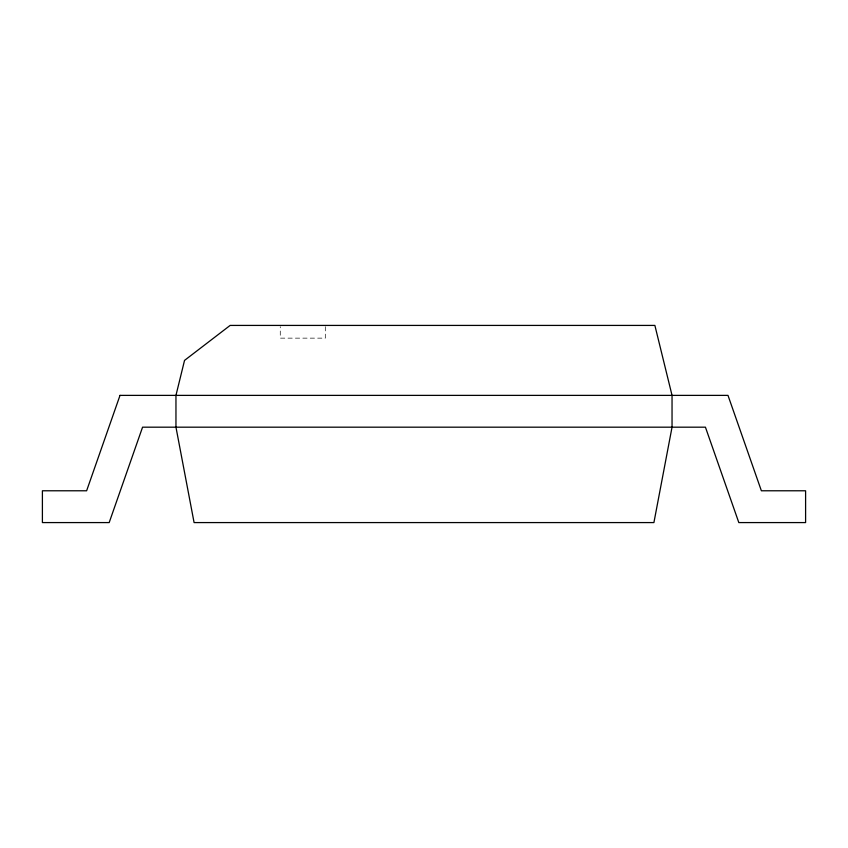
<?xml version="1.0" encoding="UTF-8"?>
<svg xmlns="http://www.w3.org/2000/svg" width="848" height="848" viewBox="0 0 848 848"><rect width="100%" height="100%" fill="white"/><g stroke="black" fill="none" stroke-linecap="round" stroke-linejoin="round"><path stroke-width="0.64" stroke-dasharray="4.24 3.18" d="M325.303 326.692L325.303 338.14L280.275 338.14L280.275 326.692"/><path stroke-width="1.27" d="M672.04 427.18L653.914 522.58L194.086 522.58L175.96 427.18L175.96 395.38L184.535 360.4L230.137 325.42L654.879 325.42L672.04 395.38L672.04 427.18M120.013 395.38L86.623 490.78L42.4 490.78L42.4 522.58L109.18 522.58L142.57 427.18L705.43 427.18L738.82 522.58L805.6 522.58L805.6 490.78L761.377 490.78L727.987 395.38L120.013 395.38"/></g></svg>
